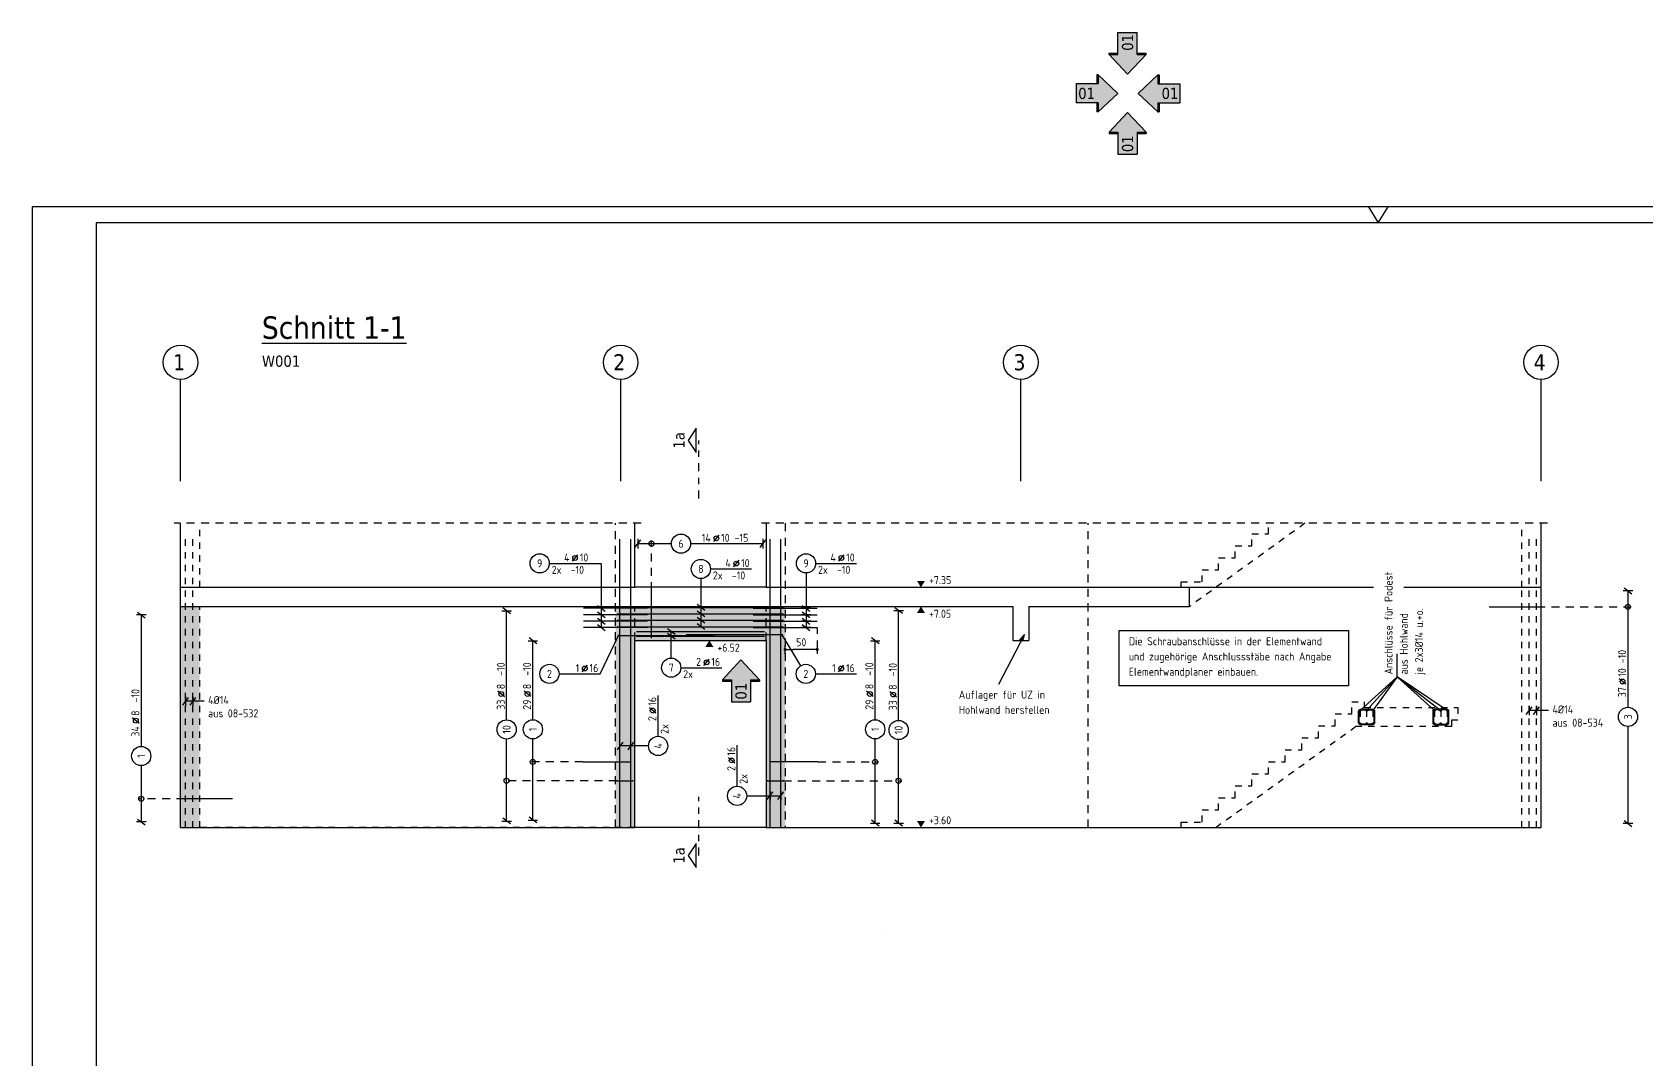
# Model space of a CAD drawing. Extents: x 40 to 105.5, y -19 to 13.4.
# Drawn here: x 39.96 to 65.17, y -2.63 to 13.41 of the extents above; entities that cross this region are included whole.
import ezdxf
from ezdxf.enums import TextEntityAlignment as Align

# ---------------------------------------------------------------- set-up
doc = ezdxf.new("R2010")
doc.units = 0
doc.header["$LTSCALE"] = 0.5
for name, pattern in [('AUSGEZOGEN', [1000.01, 1000, 0.01]), ('DASHDOTSMALL', [1.05, 0.5, -0.25, 0.05, -0.25]), ('DOT', [0.175, 0.05, -0.125]), ('HIDDEN', [0.375, 0.25, -0.125]), ('HIDDEN2', [0.187, 0.125, -0.062]), ('HIDDEN4', [0.12, 0.02, -0.1]), ('PUNKT', [0.175, 0.05, -0.125]), ('STRICHPUNKT2', [0.55, 0.25, -0.125, 0.05, -0.125]), ('VERDECKT', [0.375, 0.25, -0.125])]:
    doc.linetypes.add(name, pattern=pattern)
for name, color, linetype in [('ACHSEN', 7, 'Continuous'), ('AFU', 7, 'Continuous'), ('BETON', 7, 'Continuous'), ('DRUEBER', 7, 'Continuous'), ('grau_hell', 7, 'Continuous'), ('grau_mittel', 7, 'Continuous'), ('HBT', 7, 'Continuous'), ('HILFE', 7, 'Continuous'), ('index', 7, 'Continuous'), ('koten', 7, 'Continuous'), ('MASSE', 7, 'Continuous'), ('OBJEKT', 7, 'Continuous'), ('RAHMEN', 7, 'Continuous'), ('RND', 7, 'Continuous'), ('SCHNITTE', 7, 'Continuous'), ('SFP_Achsen', 7, 'Continuous'), ('TEXT', 7, 'Continuous'), ('VERDECKT', 7, 'Continuous')]:
    doc.layers.add(name, color=color, linetype=linetype)
doc.layers.add('NOPLOT', color=7, linetype='Continuous', plot=False)
doc.styles.add('helv', font='tahoma.ttf')
doc.styles.add('txt', font='isocp.shx')
doc.linetypes.add('AFU_50K', pattern='A,0.15,["/",Standard,S=0.2,R=0,X=-0.01,Y=-0.1],0.07,["/",Standard,S=0.2,R=0,X=-0.01,Y=-0.1],0.15', length=0.37)
doc.linetypes.add('AFU_50L', pattern='A,0.75,["/",Standard,S=0.2,R=0,X=-0.01,Y=-0.1],0.07,["/",Standard,S=0.2,R=0,X=-0.01,Y=-0.1],0.75', length=1.57)
doc.dimstyles.new('DOT_I', dxfattribs={"dimscale": 0.5, "dimtxt": 0.25, "dimasz": 0.25, "dimexe": 0.1, "dimexo": 0.3, "dimgap": 0.1, "dimtad": 1, "dimdec": 3, "dimzin": 3, "dimtxsty": 'txt', "dimblk": 'DOT', "dimblk1": 'DOT', "dimblk2": 'DOT', "dimsah": 1, "dimcen": 0.1, "dimse1": 1, "dimse2": 1, "dimazin": 0, "dimtfac": 1, "dimtdec": 4, "dimtix": 1, "dimtmove": 2, "dimatfit": 3, "dimfxl": 0, "dimtvp": 1, "dimtolj": 1, "dimtzin": 0, "dimarcsym": 0})

# ---------------------------------------------------------------- blocks, each defined once
blk = doc.blocks.new('OKRD_O')
at = {"color": 0, "linetype": 'ByBlock'}
blk.add_solid([(-0.125, 0.202), (0.125, 0.202), (0, 0)], dxfattribs=at)
at = {"color": 0, "linetype": 'ByBlock', "style": 'txt'}
blk.add_attdef('OKRD', (0.25, 0.1), '', height=0.25, dxfattribs=at)
blk = doc.blocks.new('OKRD_U')
at = {"color": 0, "linetype": 'ByBlock'}
blk.add_solid([(-0.125, -0.202), (0.125, -0.202), (0, 0)], dxfattribs=at)
at = {"color": 0, "linetype": 'ByBlock', "style": 'txt'}
blk.add_attdef('OKRD', (0.25, -0.35), '', height=0.25, dxfattribs=at)
blk = doc.blocks.new('Pfeillinie')
at = {"layer": 'TEXT', "linetype": 'Continuous'}
blk.add_hatch(color=7, dxfattribs=at).paths.add_polyline_path([(0, 0), (-0.8, 0.2), (-0.8, 0), (-0.8, -0.2)])
at = {"layer": 'TEXT', "color": 7, "linetype": 'Continuous'}
for p, q in [((-0.8, 0), (-0.8, 0.2)), ((-0.8, 0.2), (0, 0)), ((-0.8, 0), (-0.8, -0.2)), ((-0.8, -0.2), (0, 0))]:
    blk.add_line(p, q, dxfattribs=at)
blk = doc.blocks.new('lei_gre')
at = {"layer": 'RND', "color": 7, "linetype": 'Continuous'}
for p, q in [((-0.09, -0.12), (0.09, 0.12)), ((0, 0.15), (0, -0.15))]:
    blk.add_line(p, q, dxfattribs=at)
blk = doc.blocks.new('RND_LEI')
at = {"layer": 'RND', "color": 7, "linetype": 'Continuous'}
blk.add_line((1.022, 0.066), (1.19, 0.27), dxfattribs=at)
for centre, radius in [((0, 0), 0.3), ((1.106, 0.168), 0.075)]:
    blk.add_circle(centre, radius, dxfattribs=at)
at = {"layer": 'RND', "color": 7, "linetype": 'Continuous', "style": 'txt'}
blk.add_attdef('POSL', text='', height=0.25, dxfattribs=at).set_placement((0, 0), align=Align.MIDDLE)
blk.add_attdef('ANZ', text='', height=0.25, dxfattribs=at).set_placement((0.931, 0.057), align=Align.RIGHT)
for tag, p in [('DUM', (1.253, 0.057)), ('ABSTD', (1.674, 0.057)), ('POSTXT', (0.374, -0.327))]:
    blk.add_attdef(tag, p, '', height=0.25, dxfattribs=at)
blk = doc.blocks.new('DOT')
at = {"layer": 'MASSE', "color": 7, "linetype": 'Continuous'}
for p, q in [((0, 0), (-1, 0)), ((0, 0.54), (0, -0.54))]:
    blk.add_line(p, q, dxfattribs=at)
at = {"layer": 'MASSE', "color": 7, "linetype": 'Continuous', "const_width": 0.2}
blk.add_lwpolyline([(-0.1, 0, 1), (0.1, 0, 1)], format="xyb", close=True, dxfattribs=at)
blk = doc.blocks.new('*D13')
at = {"layer": 'DEFPOINTS', "color": 0, "linetype": 'AUSGEZOGEN', "transparency": 16777216}
for p in [(51.716, 3.775), (51.716, 3.775), (52.216, 3.775)]:
    blk.add_point(p, dxfattribs=at)
at = {"layer": 'MASSE', "color": 0, "linetype": 'AUSGEZOGEN', "lineweight": -2, "transparency": 16777216}
blk.add_line((52.091, 3.775), (51.841, 3.775), dxfattribs=at)
at = {"layer": 'MASSE', "color": 0, "linetype": 'AUSGEZOGEN', "lineweight": -2, "transparency": 16777216, "xscale": 0.125, "yscale": 0.125, "zscale": 0.125, "rotation": 180}
blk.add_blockref('DOT', (51.716, 3.775), dxfattribs=at)
at = {"layer": 'MASSE', "color": 0, "linetype": 'AUSGEZOGEN', "lineweight": -2, "transparency": 16777216, "xscale": 0.125, "yscale": 0.125, "zscale": 0.125}
blk.add_blockref('DOT', (52.216, 3.775), dxfattribs=at)
at = {"layer": 'MASSE', "color": 0, "linetype": 'AUSGEZOGEN', "transparency": 16777216, "insert": (51.966, 3.888), "char_height": 0.125, "attachment_point": 5, "style": 'txt'}
blk.add_mtext('\\A1;50', dxfattribs=at)
blk = doc.blocks.new('SCHN-2')
at = {"layer": 'SCHNITTE', "color": 6, "linetype": 'Continuous'}
blk.add_lwpolyline([(0.378, 0.088), (0, 0.34), (-0.378, 0.088)], close=True, dxfattribs=at)
at = {"layer": 'SCHNITTE', "color": 1, "linetype": 'DASHDOTSMALL', "style": 'helv'}
blk.add_attdef('SCHN-2', text='', height=0.35, dxfattribs=at).set_placement((0, 0.45), align=Align.CENTER)
blk = doc.blocks.new('DINA1')
at = {"layer": 'RAHMEN'}
for p, q in [((0, 59.4), (0, 0)), ((84.1, 59.4), (0, 59.4))]:
    blk.add_line(p, q, dxfattribs=at)
at = {"layer": 'RAHMEN', "color": 7, "linetype": 'Continuous'}
for p, q in [((41.74, 59.4), (42.05, 58.9)), ((42.05, 58.9), (42.36, 59.4))]:
    blk.add_line(p, q, dxfattribs=at)
at = {"layer": 'RAHMEN', "color": 5}
for p, q in [((2, 58.9), (2, 0.5)), ((83.6, 58.9), (2, 58.9))]:
    blk.add_line(p, q, dxfattribs=at)
blk = doc.blocks.new('hin_ind5')
at = {"layer": 'grau_hell', "linetype": 'AUSGEZOGEN'}
h = blk.add_hatch(color=9, dxfattribs=at)
h.dxf.hatch_style = 2
h.paths.add_polyline_path([(0, 0), (0.619, -0.577), (0.619, -0.3), (1.306, -0.3), (1.306, 0.3), (0.619, 0.3), (0.619, 0.577)])
h.paths.add_polyline_path([(0.34, -0.274), (1.311, -0.274), (1.311, 0.274), (0.34, 0.274)], flags=9)
at = {"layer": 'OBJEKT', "linetype": 'AUSGEZOGEN'}
for points in [[(0.619, 0.3), (0.66, 0.3), (0.66, 0.577), (0.619, 0.577)], [(0.619, -0.577), (0.66, -0.577), (0.66, -0.3), (0.619, -0.3)]]:
    blk.add_hatch(color=1, dxfattribs=at).paths.add_polyline_path(points)
at = {"layer": 'OBJEKT', "color": 1, "linetype": 'AUSGEZOGEN'}
for p, q in [((0, 0), (0.619, 0.577)), ((0.619, 0.577), (0.619, 0.3)), ((0.619, 0.577), (0.66, 0.577)), ((0.66, 0.577), (0.66, 0.3)), ((0, 0), (0.619, -0.577)), ((0.619, 0.3), (1.306, 0.3)), ((1.306, 0.3), (1.306, -0.3)), ((0.619, -0.3), (0.619, -0.577)), ((0.619, -0.3), (1.306, -0.3)), ((0.66, -0.3), (0.66, -0.577))]:
    blk.add_line(p, q, dxfattribs=at)
at = {"layer": 'OBJEKT', "color": 7, "linetype": 'AUSGEZOGEN'}
blk.add_line((0.619, -0.577), (0.66, -0.577), dxfattribs=at)
at = {"layer": 'index', "color": 1, "linetype": 'Continuous', "style": 'helv'}
blk.add_attdef('INDEX', text='', height=0.35, rotation=360, dxfattribs=at).set_placement((1.259, 0), align=Align.MIDDLE_RIGHT)

msp = doc.modelspace()

# ---------------------------------------------------------------- hatches: boundary and pattern name
at = {"layer": 'grau_hell'}
msp.add_hatch(color=9, dxfattribs=at).paths.add_polyline_path([(49.366, 4.446), (49.366, 3.916), (51.416, 3.916), (51.416, 4.446)])
at = {"layer": 'grau_mittel'}
msp.add_hatch(color=61, dxfattribs=at).paths.add_polyline_path([(42.571, 4.446), (42.271, 4.446), (42.271, 0.996), (42.571, 0.996)])
h = msp.add_hatch(color=61, dxfattribs=at)
h.paths.add_polyline_path([(49.066, 1.496), (49.066, 0.996), (49.366, 0.996), (49.366, 1.496)])
h.paths.add_polyline_path([(49.066, 1.496), (49.366, 1.496), (49.366, 3.946), (49.366, 4.446), (49.066, 4.446)])
h = msp.add_hatch(color=61, dxfattribs=at)
h.paths.add_polyline_path([(51.716, 1.496), (51.416, 1.496), (51.416, 0.996), (51.716, 0.996)])
h.paths.add_polyline_path([(51.716, 4.446), (51.416, 4.446), (51.416, 3.946), (51.416, 1.496), (51.716, 1.496)])

# ---------------------------------------------------------------- linework, layer by layer
at = {"layer": 'ACHSEN', "color": 140, "linetype": 'AUSGEZOGEN'}
for p, q in [((42.271, 6.402), (42.271, 7.99)), ((49.146, 6.402), (49.146, 7.99)), ((55.396, 6.402), (55.396, 7.99)), ((63.521, 6.402), (63.521, 7.99))]:
    msp.add_line(p, q, dxfattribs=at)
at = {"layer": 'AFU', "color": 8, "linetype": 'AFU_50L'}
for p, q in [((42.271, 4.746), (49.366, 4.746)), ((51.416, 4.746), (60.904, 4.746)), ((61.377, 4.746), (63.521, 4.746)), ((42.271, 4.446), (55.271, 4.446)), ((55.521, 4.446), (58.031, 4.446)), ((42.271, 0.996), (49.366, 0.996)), ((51.416, 0.996), (63.521, 0.996))]:
    msp.add_line(p, q, dxfattribs=at)
at = {"layer": 'AFU', "color": 8, "linetype": 'AFU_50K'}
for p, q in [((58.031, 4.446), (58.031, 4.746)), ((55.271, 4.446), (55.271, 3.916)), ((55.521, 4.446), (55.521, 3.916)), ((55.271, 3.916), (55.521, 3.916))]:
    msp.add_line(p, q, dxfattribs=at)
at = {"layer": 'BETON', "color": 6, "linetype": 'AUSGEZOGEN'}
for p, q in [((42.271, 0.996), (42.271, 5.746)), ((49.366, 4.746), (49.366, 5.746)), ((51.416, 5.746), (51.416, 4.746)), ((63.521, 0.996), (63.521, 5.746)), ((51.416, 4.746), (49.366, 4.746)), ((49.366, 0.996), (49.366, 3.916)), ((49.366, 3.916), (51.416, 3.916)), ((51.416, 3.916), (51.416, 0.996)), ((51.416, 0.996), (49.366, 0.996))]:
    msp.add_line(p, q, dxfattribs=at)
at = {"layer": 'DRUEBER', "color": 7, "linetype": 'DOT'}
for p, q in [((42.571, 4.746), (42.571, 5.746)), ((59.833, 5.746), (58.031, 4.446)), ((59.006, 5.394), (59.006, 5.581)), ((59.006, 5.581), (59.266, 5.581)), ((59.266, 5.581), (59.266, 5.746)), ((58.746, 5.206), (58.746, 5.394)), ((58.746, 5.394), (59.006, 5.394)), ((58.486, 5.019), (58.486, 5.206)), ((58.486, 5.206), (58.746, 5.206)), ((57.901, 4.746), (57.901, 4.831)), ((57.901, 4.831), (58.226, 4.831)), ((58.226, 4.831), (58.226, 5.019)), ((58.226, 5.019), (58.486, 5.019)), ((42.571, 0.996), (42.571, 4.446)), ((60.566, 2.769), (60.566, 2.956)), ((60.566, 2.956), (60.761, 2.956)), ((60.761, 2.956), (60.761, 2.871)), ((60.761, 2.871), (62.221, 2.871)), ((62.221, 2.871), (62.221, 2.671)), ((60.631, 2.571), (58.447, 0.996)), ((60.046, 2.394), (60.046, 2.581)), ((60.046, 2.581), (60.306, 2.581)), ((60.306, 2.581), (60.306, 2.769)), ((60.306, 2.769), (60.566, 2.769)), ((62.121, 2.571), (60.631, 2.571)), ((62.221, 2.671), (62.121, 2.671)), ((62.121, 2.671), (62.121, 2.571)), ((59.786, 2.206), (59.786, 2.394)), ((59.786, 2.394), (60.046, 2.394)), ((59.266, 1.831), (59.266, 2.019)), ((59.266, 2.019), (59.526, 2.019)), ((59.526, 2.019), (59.526, 2.206)), ((59.526, 2.206), (59.786, 2.206)), ((59.006, 1.644), (59.006, 1.831)), ((59.006, 1.831), (59.266, 1.831)), ((58.746, 1.456), (58.746, 1.644)), ((58.746, 1.644), (59.006, 1.644)), ((58.226, 1.081), (58.226, 1.269)), ((58.226, 1.269), (58.486, 1.269)), ((58.486, 1.269), (58.486, 1.456)), ((58.486, 1.456), (58.746, 1.456)), ((57.901, 0.996), (57.901, 1.081)), ((57.901, 1.081), (58.226, 1.081)), ((44.681, 0.996), (42.571, 0.996)), ((49.366, 0.996), (44.881, 0.996)), ((51.416, 0.996), (57.901, 0.996))]:
    msp.add_line(p, q, dxfattribs=at)
at = {"layer": 'DRUEBER', "color": 7, "linetype": 'PUNKT'}
for p, q in [((63.221, 4.746), (63.221, 5.746)), ((63.221, 0.996), (63.221, 4.746)), ((63.521, 0.996), (63.521, 1.226))]:
    msp.add_line(p, q, dxfattribs=at)
at = {"layer": 'HBT', "color": 7, "linetype": 'VERDECKT'}
msp.add_line((53.219, -0.604), (53.219, -0.604), dxfattribs=at)
at = {"layer": 'HILFE', "color": 102, "linetype": 'HIDDEN'}
for p, q in [((49.466, 5.746), (42.171, 5.746)), ((63.621, 5.746), (51.316, 5.746))]:
    msp.add_line(p, q, dxfattribs=at)
at = {"layer": 'HILFE', "color": 102, "linetype": 'AUSGEZOGEN'}
for p, q in [((61.273, 3.35), (61.273, 3.708)), ((60.696, 2.821), (61.273, 3.35)), ((60.796, 2.821), (61.273, 3.35)), ((61.273, 3.35), (60.896, 2.821)), ((61.856, 2.821), (61.272, 3.348)), ((61.272, 3.348), (61.956, 2.821)), ((62.056, 2.821), (61.272, 3.348)), ((42.64, 2.968), (42.337, 2.968)), ((63.639, 2.822), (63.336, 2.822))]:
    msp.add_line(p, q, dxfattribs=at)
at = {"layer": 'MASSE', "color": 7, "linetype": 'HIDDEN4'}
msp.add_line((52.216, 4.118), (52.216, 3.708), dxfattribs=at)
at = {"layer": 'NOPLOT', "color": 191, "linetype": 'AUSGEZOGEN'}
for p, q in [((60.796, 2.828), (60.834, 2.828)), ((61.956, 2.828), (61.917, 2.828))]:
    msp.add_line(p, q, dxfattribs=at)
for points in [[(60.891, 2.601), (60.701, 2.601, -0.414214), (60.671, 2.631), (60.671, 2.811, -0.414214), (60.701, 2.841), (60.891, 2.841, -0.414214), (60.921, 2.811), (60.921, 2.631, -0.414214)], [(60.891, 2.611), (60.701, 2.611, -0.414214), (60.681, 2.631), (60.681, 2.811, -0.414214), (60.701, 2.831), (60.891, 2.831, -0.414214), (60.911, 2.811), (60.911, 2.631, -0.414214)], [(61.861, 2.601), (62.051, 2.601, 0.414214), (62.081, 2.631), (62.081, 2.811, 0.414214), (62.051, 2.841), (61.861, 2.841, 0.414214), (61.831, 2.811), (61.831, 2.631, 0.414214)], [(61.861, 2.611), (62.051, 2.611, 0.414214), (62.071, 2.631), (62.071, 2.811, 0.414214), (62.051, 2.831), (61.861, 2.831, 0.414214), (61.841, 2.811), (61.841, 2.631, 0.414214)]]:
    msp.add_lwpolyline(points, format="xyb", close=True, dxfattribs=at)
at = {"layer": 'RND', "color": 7, "linetype": 'AUSGEZOGEN'}
for p, q in [((49.414, 5.428), (49.938, 5.428)), ((50.238, 5.428), (51.367, 5.428)), ((48.031, 5.12), (48.843, 5.12)), ((52.191, 5.12), (52.831, 5.12)), ((50.549, 5.033), (51.189, 5.033)), ((64.879, 4.691), (64.879, 2.873)), ((41.657, 4.315), (41.657, 2.261)), ((47.364, 2.677), (47.364, 4.379)), ((53.487, 2.668), (53.487, 4.383)), ((47.774, 2.678), (47.774, 3.911)), ((53.121, 2.678), (53.121, 3.911)), ((48.183, 3.394), (48.823, 3.394)), ((50.085, 3.491), (50.725, 3.491)), ((52.188, 3.394), (52.828, 3.394)), ((49.73, 2.419), (49.73, 3.059)), ((64.879, 2.573), (64.879, 1.058)), ((47.364, 1.096), (47.364, 2.377)), ((47.774, 1.111), (47.774, 2.378)), ((50.964, 1.64), (50.964, 2.28)), ((53.121, 1.063), (53.121, 2.378)), ((53.487, 1.063), (53.487, 2.368)), ((41.657, 1.961), (41.657, 1.083))]:
    msp.add_line(p, q, dxfattribs=at)
at = {"layer": 'RND', "color": 102, "linetype": 'VERDECKT'}
for p, q in [((49.626, 4.701), (49.626, 5.478)), ((63.459, 4.441), (64.929, 4.441)), ((48.554, 2.019), (47.724, 2.019)), ((52.227, 2.019), (53.171, 2.019)), ((49.088, 1.726), (47.314, 1.726)), ((51.688, 1.726), (53.537, 1.726)), ((42.332, 1.444), (41.607, 1.444))]:
    msp.add_line(p, q, dxfattribs=at)
at = {"layer": 'RND', "color": 102, "linetype": 'AUSGEZOGEN'}
for p, q in [((48.843, 5.12), (48.843, 4.118)), ((50.399, 4.883), (50.399, 4.131)), ((52.041, 4.97), (52.041, 4.118)), ((49.935, 3.641), (49.935, 4.055)), ((48.823, 3.394), (49.113, 3.995)), ((51.96, 3.522), (51.668, 4.003)), ((49.58, 2.269), (49.134, 2.269)), ((51.114, 1.49), (51.647, 1.49))]:
    msp.add_line(p, q, dxfattribs=at)
at = {"layer": 'RND', "color": 7, "linetype": 'HIDDEN2'}
for p, q in [((60.696, 2.821), (60.696, 2.621)), ((60.796, 2.821), (60.796, 2.621)), ((60.896, 2.821), (60.896, 2.621)), ((61.856, 2.821), (61.856, 2.621)), ((61.956, 2.821), (61.956, 2.621)), ((62.056, 2.821), (62.056, 2.621))]:
    msp.add_line(p, q, dxfattribs=at)
at = {"layer": 'RND', "color": 1, "linetype": 'HIDDEN2'}
for points in [[(42.351, 0.996), (42.351, 5.496)], [(42.465, 0.996), (42.465, 5.496)], [(63.336, 0.996), (63.336, 5.496)], [(63.451, 0.996), (63.451, 5.496)]]:
    msp.add_lwpolyline(points, dxfattribs=at)
at = {"layer": 'RND', "color": 1, "linetype": 'AUSGEZOGEN'}
for points in [[(49.134, 0.996), (49.134, 5.496)], [(49.303, 0.996), (49.303, 5.496)], [(51.479, 0.996), (51.479, 5.496)], [(51.647, 0.996), (51.647, 5.496)], [(49.626, 3.962), (49.626, 4.701)], [(49.566, 4.418), (48.566, 4.418)], [(49.566, 4.318), (48.566, 4.318)], [(49.091, 4.431), (51.691, 4.431)], [(49.091, 4.331), (51.691, 4.331)], [(51.216, 4.418), (52.216, 4.418)], [(51.216, 4.318), (52.216, 4.318)], [(62.709, 4.441), (63.459, 4.441)], [(49.566, 4.218), (48.566, 4.218)], [(49.566, 4.118), (48.566, 4.118)], [(49.091, 4.231), (51.691, 4.231)], [(49.091, 4.231), (51.691, 4.231)], [(49.091, 4.131), (51.691, 4.131)], [(49.391, 4.055), (51.391, 4.055)], [(51.216, 4.218), (52.216, 4.218)], [(51.216, 4.118), (52.216, 4.118)], [(49.113, 3.995), (50.613, 3.995)], [(49.391, 3.982), (51.391, 3.982)], [(51.668, 4.003), (50.168, 4.003)], [(48.554, 2.019), (49.304, 2.019)], [(52.227, 2.019), (51.477, 2.019)], [(49.088, 1.726), (49.338, 1.726)], [(51.438, 1.726), (51.688, 1.726)], [(43.082, 1.444), (42.332, 1.444)]]:
    msp.add_lwpolyline(points, dxfattribs=at)
at = {"layer": 'RND', "color": 7, "linetype": 'AUSGEZOGEN'}
for points, const_width in [([(49.619, 4.701, 1), (49.632, 4.701, 1)], 0.0125), ([(63.452, 4.441, 1), (63.465, 4.441, 1)], 0.0125), ([(49.106, 3.995, 1), (49.12, 3.995, 1)], 0.014), ([(49.619, 3.962, 1), (49.632, 3.962, 1)], 0.0125), ([(51.675, 4.003, -1), (51.661, 4.003, -1)], 0.014), ([(60.692, 2.821, 1), (60.699, 2.821, 1)], 0.007), ([(60.792, 2.821, -1), (60.799, 2.821, -1)], 0.007), ([(60.892, 2.821, 1), (60.899, 2.821, 1)], 0.007), ([(61.859, 2.821, -1), (61.852, 2.821, -1)], 0.007), ([(61.959, 2.821, 1), (61.952, 2.821, 1)], 0.007), ([(62.059, 2.821, -1), (62.052, 2.821, -1)], 0.007), ([(60.692, 2.621, -1), (60.699, 2.621, -1)], 0.007), ([(60.792, 2.621, -1), (60.799, 2.621, -1)], 0.007), ([(60.892, 2.621, -1), (60.899, 2.621, -1)], 0.007), ([(61.859, 2.621, 1), (61.852, 2.621, 1)], 0.007), ([(61.959, 2.621, 1), (61.952, 2.621, 1)], 0.007), ([(62.059, 2.621, 1), (62.052, 2.621, 1)], 0.007), ([(49.297, 2.019, 1), (49.31, 2.019, 1)], 0.0125), ([(51.484, 2.019, -1), (51.471, 2.019, -1)], 0.0125), ([(49.094, 1.726, -1), (49.081, 1.726, -1)], 0.0125), ([(49.344, 1.726, -1), (49.331, 1.726, -1)], 0.0125), ([(51.444, 1.726, -1), (51.431, 1.726, -1)], 0.0125), ([(51.694, 1.726, -1), (51.681, 1.726, -1)], 0.0125), ([(42.339, 1.444, -1), (42.326, 1.444, -1)], 0.0125)]:
    msp.add_lwpolyline(points, format="xyb", close=True, dxfattribs=dict(at, const_width=const_width))
at = {"layer": 'RND', "color": 102, "linetype": 'AUSGEZOGEN'}
msp.add_lwpolyline([(55.451, 4.01), (55.046, 3.226)], dxfattribs=at)
at = {"layer": 'RND', "color": 7, "linetype": 'AUSGEZOGEN'}
for centre in [(49.626, 5.428), (64.879, 4.441), (47.774, 2.019), (53.121, 2.019), (47.364, 1.726), (53.487, 1.726), (41.657, 1.444)]:
    msp.add_circle(centre, 0.04, dxfattribs=at)
at = {"layer": 'RND', "color": 102, "linetype": 'AUSGEZOGEN'}
for centre in [(60.696, 2.821), (60.796, 2.821), (60.896, 2.821), (61.856, 2.821), (61.956, 2.821), (62.056, 2.821), (60.696, 2.621), (60.796, 2.621), (60.896, 2.621), (61.856, 2.621), (61.956, 2.621), (62.056, 2.621)]:
    msp.add_circle(centre, 0.011, dxfattribs=at)
at = {"layer": 'SCHNITTE', "color": 6, "linetype": 'STRICHPUNKT2'}
for p, q in [((50.369, 6.133), (50.369, 7.041)), ((50.369, 0.558), (50.369, 1.472))]:
    msp.add_line(p, q, dxfattribs=at)
at = {"layer": 'SFP_Achsen', "color": 7, "linetype": 'AUSGEZOGEN'}
for centre in [(42.271, 8.26), (49.146, 8.26), (55.396, 8.26), (63.521, 8.26)]:
    msp.add_circle(centre, 0.27, dxfattribs=at)
at = {"layer": 'TEXT', "color": 7, "linetype": 'AUSGEZOGEN'}
msp.add_lwpolyline([(56.934, 4.073), (60.514, 4.073), (60.514, 3.209), (56.934, 3.209)], close=True, dxfattribs=at)
at = {"layer": 'VERDECKT', "color": 7, "linetype": 'HIDDEN'}
for p, q in [((49.066, 0.996), (49.066, 5.746)), ((51.716, 5.746), (51.716, 0.996)), ((56.446, 0.996), (56.446, 5.746)), ((49.366, 3.916), (49.366, 4.446)), ((51.416, 3.916), (51.416, 4.446))]:
    msp.add_line(p, q, dxfattribs=at)

# ---------------------------------------------------------------- block references
at = {"layer": 'koten', "color": 7, "linetype": 'AFU_50L', "xscale": 0.5, "yscale": 0.5, "zscale": 0.5}
for name, p, values in [('OKRD_O', (53.836, 4.746), {'OKRD': '+7.35'}), ('OKRD_U', (53.836, 4.446), {'OKRD': '+7.05'})]:
    msp.add_blockref(name, p, dxfattribs=at).add_auto_attribs(values)
at = {"layer": 'koten', "color": 7, "linetype": 'AUSGEZOGEN', "xscale": 0.5, "yscale": 0.5, "zscale": 0.5}
for name, p, values in [('OKRD_U', (50.531, 3.916), {'OKRD': '+6.52'}), ('OKRD_O', (53.836, 0.996), {'OKRD': '+3.60'})]:
    msp.add_blockref(name, p, dxfattribs=at).add_auto_attribs(values)
at = {"layer": 'OBJEKT', "color": 7, "linetype": 'AUSGEZOGEN', "xscale": 0.5, "yscale": 0.5, "zscale": 0.5, "rotation": 90}
msp.add_blockref('hin_ind5', (57.063, 12.758), dxfattribs=at).add_auto_attribs({'INDEX': '01'})
at = {"layer": 'OBJEKT', "color": 7, "linetype": 'AUSGEZOGEN'}
ref = msp.add_blockref('hin_ind5', (56.913, 12.46), dxfattribs=dict(at, xscale=-0.5, yscale=0.5, zscale=0.5))
ref.add_attrib('INDEX', '01', dxfattribs={"layer": 'index', "color": 1, "linetype": 'Continuous', "height": 0.175, "style": 'helv'}).set_placement((56.555, 12.46), align=Align.MIDDLE_RIGHT)
at = {"layer": 'OBJEKT', "color": 7, "linetype": 'AUSGEZOGEN', "xscale": 0.5, "yscale": 0.5, "zscale": 0.5}
msp.add_blockref('hin_ind5', (57.228, 12.46), dxfattribs=at).add_auto_attribs({'INDEX': '01'})
at = {"layer": 'OBJEKT', "color": 7, "linetype": 'AUSGEZOGEN'}
ref = msp.add_blockref('hin_ind5', (57.063, 12.162), dxfattribs=dict(at, xscale=-0.5, yscale=0.5, zscale=0.5, rotation=90))
ref.add_attrib('INDEX', '01', dxfattribs={"layer": 'index', "color": 1, "linetype": 'Continuous', "height": 0.175, "rotation": 90, "style": 'helv'}).set_placement((57.063, 11.805), align=Align.MIDDLE_RIGHT)
ref = msp.add_blockref('hin_ind5', (51.025, 3.612), dxfattribs=dict(at, xscale=-0.5, yscale=0.5, zscale=0.5, rotation=90))
ref.add_attrib('INDEX', '01', dxfattribs={"layer": 'index', "color": 1, "linetype": 'Continuous', "height": 0.175, "rotation": 90, "style": 'helv'}).set_placement((51.025, 3.255), align=Align.MIDDLE_RIGHT)
at = {"layer": 'RAHMEN', "color": 7, "xscale": 0.5, "yscale": 0.5, "zscale": 0.5}
msp.add_blockref('DINA1', (39.955, -19.011), dxfattribs=at)
at = {"layer": 'RND', "color": 7, "linetype": 'AUSGEZOGEN', "xscale": 0.5, "yscale": 0.5, "zscale": 0.5}
for p, values in [((50.088, 5.428), {'POSL': '6', 'DUM': '10', 'ANZ': '14', 'ABSTD': '-15'}), ((47.881, 5.12), {'POSL': '9', 'DUM': '10', 'ANZ': '4', 'POSTXT': '2x  -10'}), ((50.399, 5.033), {'POSL': '8', 'DUM': '10', 'ANZ': '4', 'POSTXT': '2x  -10'}), ((52.041, 5.12), {'POSL': '9', 'DUM': '10', 'ANZ': '4', 'POSTXT': '2x  -10'}), ((48.033, 3.394), {'POSL': '2', 'DUM': '16', 'ANZ': '1'}), ((49.935, 3.491), {'POSL': '7', 'DUM': '16', 'ANZ': '2', 'POSTXT': '2x'}), ((52.038, 3.394), {'POSL': '2', 'DUM': '16', 'ANZ': '1'})]:
    msp.add_blockref('RND_LEI', p, dxfattribs=at).add_auto_attribs(values)
for p in [(49.414, 5.428), (51.367, 5.428), (42.351, 2.968), (42.465, 2.968), (63.336, 2.822), (63.451, 2.822)]:
    msp.add_blockref('lei_gre', p, dxfattribs=at)
for p, rotation in [((64.879, 4.691), 270), ((41.657, 4.315), 270), ((47.364, 4.379), 90), ((53.487, 4.383), 90), ((47.774, 3.911), 90), ((53.121, 3.911), 90), ((41.657, 1.083), 270), ((47.364, 1.096), 90), ((47.774, 1.111), 90), ((53.121, 1.063), 90), ((53.487, 1.063), 90), ((64.879, 1.058), 270)]:
    msp.add_blockref('lei_gre', p, dxfattribs=dict(at, rotation=rotation))
at = {"layer": 'RND', "color": 102, "linetype": 'AUSGEZOGEN'}
for name, p, xscale, yscale, zscale, rotation in [('lei_gre', (48.843, 4.418), 0.5, 0.5, 0.5, 270), ('lei_gre', (48.843, 4.318), 0.5, 0.5, 0.5, 270), ('lei_gre', (50.399, 4.431), 0.5, 0.5, 0.5, 90), ('lei_gre', (50.399, 4.331), 0.5, 0.5, 0.5, 90), ('lei_gre', (52.041, 4.418), 0.5, 0.5, 0.5, 270), ('lei_gre', (52.041, 4.318), 0.5, 0.5, 0.5, 270), ('lei_gre', (48.843, 4.218), 0.5, 0.5, 0.5, 270), ('lei_gre', (48.843, 4.118), 0.5, 0.5, 0.5, 270), ('lei_gre', (49.935, 4.055), 0.5, 0.5, 0.5, 90), ('lei_gre', (50.399, 4.231), 0.5, 0.5, 0.5, 90), ('lei_gre', (50.399, 4.131), 0.5, 0.5, 0.5, 90), ('lei_gre', (52.041, 4.218), 0.5, 0.5, 0.5, 270), ('lei_gre', (52.041, 4.118), 0.5, 0.5, 0.5, 270), ('lei_gre', (49.935, 3.982), 0.5, 0.5, 0.5, 90), ('Pfeillinie', (55.451, 4.01), -0.1249999999999999, 0.125, 0.125, 242.6887306019078), ('lei_gre', (49.134, 2.269), 0.5, 0.5, 0.5, 180), ('lei_gre', (49.303, 2.269), 0.5, 0.5, 0.5, 180)]:
    msp.add_blockref(name, p, dxfattribs=dict(at, xscale=xscale, yscale=yscale, zscale=zscale, rotation=rotation))
at = {"layer": 'RND', "color": 7, "linetype": 'AUSGEZOGEN', "xscale": 0.5, "yscale": 0.5, "zscale": 0.5, "rotation": 90}
for p, values in [((47.364, 2.527), {'POSL': '10', 'DUM': '8', 'ANZ': '33', 'ABSTD': '-10'}), ((47.774, 2.528), {'POSL': '1', 'DUM': '8', 'ANZ': '29', 'ABSTD': '-10'}), ((53.121, 2.528), {'POSL': '1', 'DUM': '8', 'ANZ': '29', 'ABSTD': '-10'}), ((53.487, 2.518), {'POSL': '10', 'DUM': '8', 'ANZ': '33', 'ABSTD': '-10'}), ((64.879, 2.723), {'POSL': '3', 'DUM': '10', 'ANZ': '37', 'ABSTD': '-10'}), ((41.657, 2.111), {'POSL': '1', 'DUM': '8', 'ANZ': '34', 'ABSTD': '-10'}), ((49.73, 2.269), {'POSL': '4', 'DUM': '16', 'ANZ': '2', 'POSTXT': '2x'}), ((50.964, 1.49), {'POSL': '4', 'DUM': '16', 'ANZ': '2', 'POSTXT': '2x'})]:
    msp.add_blockref('RND_LEI', p, dxfattribs=at).add_auto_attribs(values)
at = {"layer": 'RND', "color": 102, "linetype": 'AUSGEZOGEN', "xscale": 0.5, "yscale": 0.5, "zscale": 0.5}
for p in [(51.479, 1.49), (51.647, 1.49)]:
    msp.add_blockref('lei_gre', p, dxfattribs=at)
at = {"layer": 'SCHNITTE', "color": 6, "linetype": 'STRICHPUNKT2', "xscale": 0.5, "yscale": 0.5, "zscale": 0.5, "rotation": 90}
for p in [(50.369, 7.041), (50.369, 0.558)]:
    msp.add_blockref('SCHN-2', p, dxfattribs=at).add_auto_attribs({'SCHN-2': '1a'})

# ---------------------------------------------------------------- texts
at = {"layer": 'SFP_Achsen', "color": 6, "linetype": 'AUSGEZOGEN', "style": 'helv'}
for s, p in [('1', (42.156, 8.136)), ('2', (49.031, 8.136)), ('3', (55.281, 8.136)), ('4', (63.406, 8.136))]:
    msp.add_text(s, height=0.25, dxfattribs=at).set_placement(p)
at = {"layer": 'TEXT', "color": 5, "linetype": 'AUSGEZOGEN', "style": 'helv'}
msp.add_text('%%uSchnitt 1-1', height=0.35, dxfattribs=at).set_placement((43.542, 8.627))
at = {"layer": 'TEXT', "color": 1, "linetype": 'AUSGEZOGEN', "style": 'helv'}
msp.add_text('W001', height=0.175, dxfattribs=at).set_placement((43.542, 8.19))
at = {"layer": 'TEXT', "color": 7, "linetype": 'AUSGEZOGEN', "style": 'txt'}
for s, rotation, p in [('Anschlüsse für Podest ', 90, (61.202, 3.386)), ('aus Hohlwand', 90, (61.44, 3.386)), ('je 2x3%%C14 u.+o.', 90, (61.677, 3.386)), ('Auflager für UZ in', 360, (54.427, 3.008)), ('Hohlwand herstellen', 360, (54.427, 2.77))]:
    msp.add_text(s, height=0.125, rotation=rotation, dxfattribs=at).set_placement(p)
for s, p in [('Die Schraubanschlüsse in der Elementwand', (57.083, 3.841)), ('und zugehörige Anschlussstäbe nach Angabe', (57.083, 3.604)), ('Elementwandplaner einbauen.', (57.083, 3.366)), ('4%%C14 ', (42.701, 2.923)), ('aus 08-532', (42.701, 2.716)), ('4%%C14 ', (63.7, 2.777)), ('aus 08-534', (63.7, 2.57))]:
    msp.add_text(s, height=0.125, dxfattribs=at).set_placement(p)

# ---------------------------------------------------------------- dimensions: what is measured, and where the dimension line sits
at = {"layer": 'MASSE', "color": 7, "linetype": 'AUSGEZOGEN'}
dim = msp.add_linear_dim(base=(51.716, 3.775), p1=(52.216, 3.775), p2=(51.716, 3.775), dimstyle='DOT_I', override={"dimdec": 0, "dimlfac": 100}, dxfattribs=at)
dim.commit()
dim.dimension.update_dxf_attribs({"geometry": '*D13', "text_midpoint": (51.966, 3.888)})

doc.saveas('drawing.dxf')
